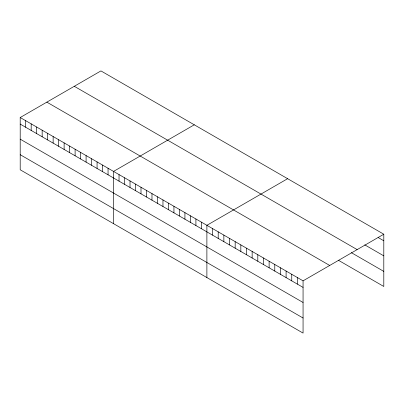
<?xml version="1.0" encoding="UTF-8"?>
<svg xmlns="http://www.w3.org/2000/svg" width="404" height="404" viewBox="0 0 404 404"><rect width="100%" height="100%" fill="white"/><g stroke="black" fill="none" stroke-linecap="round" stroke-linejoin="round"><path stroke-width="0.61" d="M20.2 117.524L303.061 280.836L303.061 333.088L20.2 169.776L20.2 117.524L100.939 70.912L383.8 234.224L383.8 286.476L338.542 260.343M194.284 124.806L113.544 171.417L113.544 223.67M287.628 178.694L206.888 225.311L206.888 277.563M303.061 280.836L383.8 234.224M378.144 237.517L383.8 240.784M364.772 244.874L383.8 255.858M74.296 86.294L357.156 249.606M351.399 252.692L383.8 271.397M46.844 102.141L329.704 265.453M20.2 124.089L303.061 287.396M20.2 139.163L303.061 302.475M20.2 154.702L303.061 318.009M297.405 277.568L297.405 284.128M291.749 274.301L291.749 280.866M286.093 271.039L286.093 277.599M280.432 267.771L280.432 274.331M274.776 264.504L274.776 271.064M269.12 261.236L269.12 267.796M263.464 257.974L263.464 264.534M257.803 254.707L257.803 261.267M252.147 251.439L252.147 257.999M246.491 248.172L246.491 254.732M240.834 244.905L240.834 251.47M235.173 241.643L235.173 248.202M229.517 238.375L229.517 244.935M223.861 235.108L223.861 241.668M218.205 231.84L218.205 238.405M212.544 228.578L212.544 235.138M201.399 222.139L201.399 228.699M195.91 218.968L195.91 225.528M190.415 215.802L190.415 222.362M184.926 212.63L184.926 219.19M179.437 209.459L179.437 216.019M173.942 206.287L173.942 212.852M168.453 203.121L168.453 209.681M162.963 199.95L162.963 206.51M157.469 196.778L157.469 203.338M151.98 193.607L151.98 200.172M146.49 190.441L146.49 197.001M141.001 187.269L141.001 193.829M135.507 184.098L135.507 190.658M130.017 180.926L130.017 187.491M124.528 177.76L124.528 184.32M119.034 174.589L119.034 181.149M108.055 168.246L108.055 174.811M102.56 165.079L102.56 171.639M97.071 161.908L97.071 168.468M91.582 158.737L91.582 165.297M86.092 155.565L86.092 162.13M80.598 152.399L80.598 158.959M75.109 149.227L75.109 155.787M69.619 146.056L69.619 152.616M64.125 142.885L64.125 149.45M58.636 139.718L58.636 146.278M53.146 136.547L53.146 143.107M47.652 133.376L47.652 139.936M42.162 130.204L42.162 136.769M36.673 127.038L36.673 133.598M31.184 123.866L31.184 130.426M25.689 120.695L25.689 127.255"/></g></svg>
